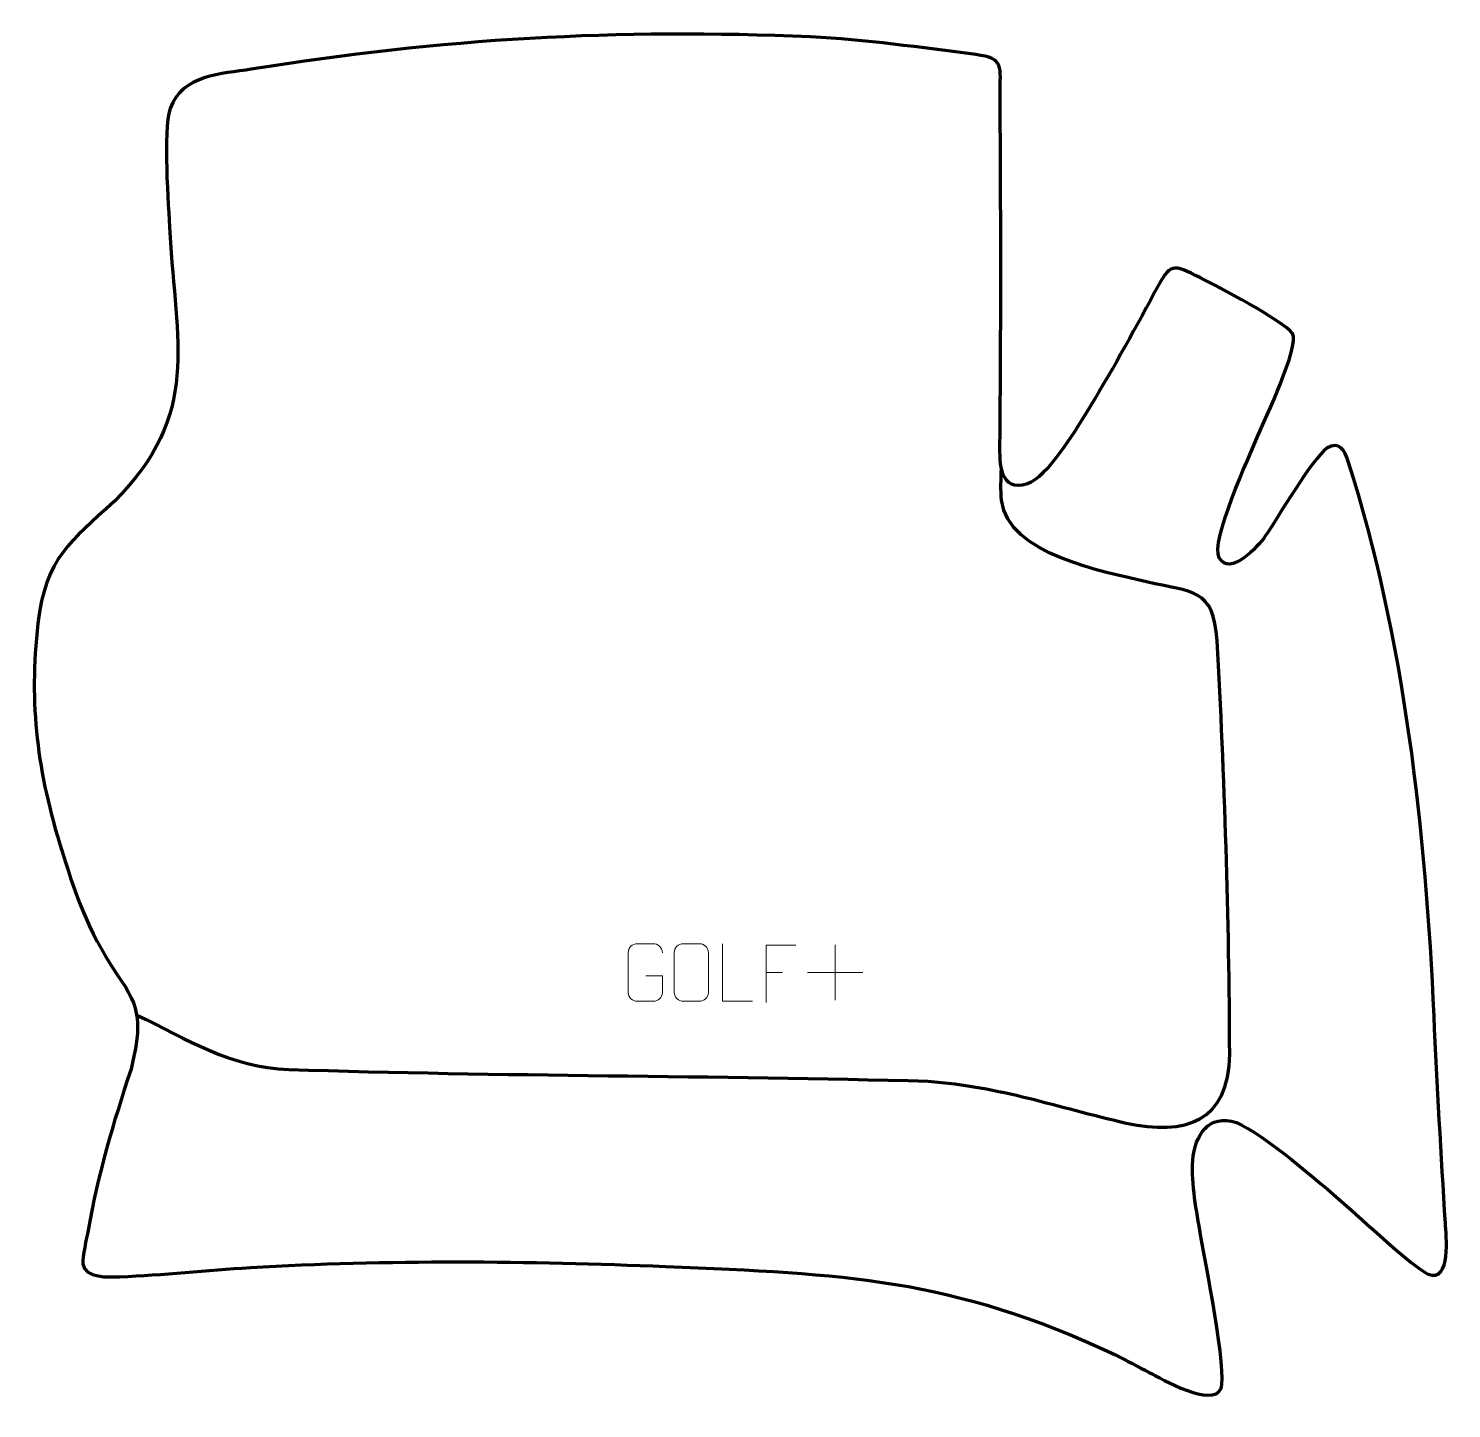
# Model space of a CAD drawing. Header units: millimetres. Extents: x -501 to 117, y 151 to 750.
import ezdxf

# ---------------------------------------------------------------- set-up
doc = ezdxf.new("R2010")
doc.units = ezdxf.units.MM
doc.header["$MEASUREMENT"] = 0
doc.layers.add('layer 1', color=7, linetype='Continuous')
doc.layers.add('layer 2', color=7, linetype='Continuous')

msp = doc.modelspace()

# ---------------------------------------------------------------- linework, layer by layer
at = {"layer": 'layer 1', "color": 140, "lineweight": 158}
msp.add_open_spline([(-453.6568, 321.4504), (-431.6929, 310.9487), (-412.8009, 298.6723), (-387.6969, 297.8603), (-387.6969, 297.8603), (-295.5554, 294.8798), (-202.6289, 295.279), (-110.2694, 292.7613), (-110.2694, 292.7613), (-78.2753, 290.3861), (-54.6723, 281.5263), (-24.284, 274.5965), (-24.284, 274.5965), (1.2884, 269.0647), (20.4154, 274.9462), (20.638, 304.4703), (20.638, 304.4703), (20.5201, 362.2964), (18.3909, 426.1557), (15.2465, 483.837), (15.2465, 483.837), (13.5886, 507.1246), (4.4691, 504.7247), (-15.3957, 509.4931), (-15.3957, 509.4931), (-34.1412, 513.8943), (-75.6478, 521.2964), (-78.3348, 544.8568), (-78.3348, 544.8568), (-78.8392, 549.2793), (-78.5216, 554.2095), (-78.4025, 558.6804)], degree=3, knots=[0, 0, 0, 0, 0.11111111, 0.11111111, 0.11111111, 0.11111111, 0.22222222, 0.22222222, 0.22222222, 0.22222222, 0.33333333, 0.33333333, 0.33333333, 0.33333333, 0.44444444, 0.44444444, 0.44444444, 0.44444444, 0.55555556, 0.55555556, 0.55555556, 0.55555556, 0.66666667, 0.66666667, 0.66666667, 0.66666667, 0.77777778, 0.77777778, 0.77777778, 0.77777778, 1, 1, 1, 1], dxfattribs=at)
at = {"layer": 'layer 1', "color": 250, "lineweight": 9}
for points, knots in [([(-232.6982, 338.4383), (-232.6982, 338.4383), (-225.5301, 338.4383), (-225.5301, 338.4383), (-225.5301, 338.4383), (-225.5301, 338.4383), (-225.5301, 331.2702), (-225.5301, 331.2702), (-225.5301, 331.2702), (-225.6698, 328.9468), (-227.347, 327.4672), (-229.4948, 327.4564), (-229.4948, 327.4564), (-231.8266, 327.4568), (-234.1586, 327.4568), (-236.4901, 327.4564), (-236.4901, 327.4564), (-238.415, 327.351), (-240.3872, 329.2355), (-240.376, 331.2528), (-240.376, 331.2528), (-240.3756, 337.0229), (-240.3756, 342.7926), (-240.376, 348.5619), (-240.376, 348.5619), (-240.3718, 350.7), (-238.625, 352.4192), (-236.4727, 352.4058), (-236.4727, 352.4058), (-234.147, 352.4058), (-231.8209, 352.4058), (-229.4948, 352.4058), (-229.4948, 352.4058), (-227.5481, 352.4412), (-225.5567, 350.9497), (-225.5301, 348.512)], [0, 0, 0, 0, 0.1, 0.1, 0.1, 0.1, 0.2, 0.2, 0.2, 0.2, 0.3, 0.3, 0.3, 0.3, 0.4, 0.4, 0.4, 0.4, 0.5, 0.5, 0.5, 0.5, 0.6, 0.6, 0.6, 0.6, 0.7, 0.7, 0.7, 0.7, 0.8, 0.8, 0.8, 0.8, 1, 1, 1, 1]), ([(-216.4727, 352.4058), (-214.147, 352.4058), (-211.8209, 352.4058), (-209.4948, 352.4058), (-209.4948, 352.4058), (-207.5482, 352.4414), (-205.5568, 350.9498), (-205.5301, 348.5122), (-205.5301, 348.5122), (-205.5305, 342.7653), (-205.5305, 337.018), (-205.5301, 331.2703), (-205.5301, 331.2703), (-205.6699, 328.9469), (-207.3471, 327.4673), (-209.4948, 327.4565), (-209.4948, 327.4565), (-211.8267, 327.4569), (-214.1586, 327.4569), (-216.4901, 327.4565), (-216.4901, 327.4565), (-218.4151, 327.3511), (-220.3872, 329.2356), (-220.376, 331.2529), (-220.376, 331.2529), (-220.3757, 337.023), (-220.3757, 342.7927), (-220.376, 348.562), (-220.376, 348.562), (-220.3718, 350.7001), (-218.6251, 352.4193), (-216.4727, 352.4058)], [0, 0, 0, 0, 0.11111111, 0.11111111, 0.11111111, 0.11111111, 0.22222222, 0.22222222, 0.22222222, 0.22222222, 0.33333333, 0.33333333, 0.33333333, 0.33333333, 0.44444444, 0.44444444, 0.44444444, 0.44444444, 0.55555556, 0.55555556, 0.55555556, 0.55555556, 0.66666667, 0.66666667, 0.66666667, 0.66666667, 0.77777778, 0.77777778, 0.77777778, 0.77777778, 1, 1, 1, 1]), ([(-186.4786, 327.4525), (-186.4786, 327.4525), (-199.4277, 327.4525), (-199.4277, 327.4525), (-199.4277, 327.4525), (-199.4277, 327.4525), (-199.4277, 352.4061), (-199.4277, 352.4061)], [0, 0, 0, 0, 0.33333333, 0.33333333, 0.33333333, 0.33333333, 1, 1, 1, 1]), ([(-167.6632, 351.809), (-167.6632, 351.809), (-180.5372, 351.809), (-180.5372, 351.809), (-180.5372, 351.809), (-180.5372, 351.809), (-180.5372, 326.8554), (-180.5372, 326.8554)], [0, 0, 0, 0, 0.33333333, 0.33333333, 0.33333333, 0.33333333, 1, 1, 1, 1])]:
    msp.add_open_spline(points, degree=3, knots=knots, dxfattribs=at)
for points in [[(-150.5373, 351.9183), (-150.5373, 351.9183), (-150.5373, 327.9404), (-150.5373, 327.9404)], [(-180.5372, 339.9293), (-180.5372, 339.9293), (-173.3691, 339.9293), (-173.3691, 339.9293)], [(-162.5262, 339.9293), (-162.5262, 339.9293), (-138.5483, 339.9293), (-138.5483, 339.9293)]]:
    msp.add_open_spline(points, degree=3, dxfattribs=at)
at = {"layer": 'layer 2', "color": 242, "lineweight": 158}
msp.add_open_spline([(-161.1992, 745.9664), (-137.7989, 744.8554), (-112.9018, 741.3244), (-89.5758, 738.2928), (-89.5758, 738.2928), (-76.9284, 736.6491), (-79.0285, 733.1877), (-78.9726, 720.8341), (-78.9726, 720.8341), (-78.6358, 670.2549), (-78.5418, 619.6011), (-79.071, 569.0242), (-79.071, 569.0242), (-79.1534, 561.1468), (-79.1387, 547.9976), (-67.0799, 552.07), (-67.0799, 552.07), (-58.5828, 554.9396), (-46.8836, 574.2926), (-41.9117, 582.2989), (-41.9117, 582.2989), (-31.1654, 599.9313), (-21.6662, 616.9471), (-11.9545, 635.1454), (-11.9545, 635.1454), (-4.8745, 648.4123), (-4.4085, 647.4403), (7.9953, 641.3862), (7.9953, 641.3862), (15.0381, 637.9488), (44.1036, 622.676), (47.944, 617.2306), (47.944, 617.2306), (50.9479, 611.6817), (35.872, 579.895), (32.8836, 572.8141), (32.8836, 572.8141), (29.2519, 564.0083), (12.03, 526.9647), (16.0934, 519.8417), (16.0934, 519.8417), (20.7948, 511.6005), (32.8396, 524.7244), (35.9522, 529.1005), (35.9522, 529.1005), (41.8946, 537.5533), (56.2249, 562.7916), (62.8187, 567.4534), (62.8187, 567.4534), (68.3931, 570.6153), (70.3999, 566.7781), (72.0548, 561.6515), (72.0548, 561.6515), (96.5518, 485.7649), (105.8286, 400.5844), (109.3149, 320.9805), (109.3149, 320.9805), (110.6443, 290.8413), (112.4477, 261.0428), (114.2374, 230.9463), (114.2374, 230.9463), (114.513, 226.3115), (116.9147, 204.9436), (106.7513, 209.0727), (106.7513, 209.0727), (100.7023, 211.5302), (77.0394, 233.7573), (70.1577, 239.7156), (70.1577, 239.7156), (59.7782, 248.7025), (35.5148, 269.7036), (23.5632, 274.7979), (23.5632, 274.7979), (11.4271, 278.7063), (5.4213, 269.2777), (4.6594, 258.357), (4.6594, 258.357), (3.9313, 247.9222), (6.3087, 236.3929), (8.0414, 226.0826), (8.0414, 226.0826), (9.7686, 215.7317), (19.717, 165.9881), (16.9079, 159.4125), (16.9079, 159.4125), (13.1796, 150.6851), (-8.9413, 163.6371), (-14.234, 166.3645), (-14.234, 166.3645), (-19.1313, 168.8882), (-23.9852, 171.5103), (-28.9177, 173.9614), (-28.9177, 173.9614), (-100.5138, 207.6638), (-146.9517, 209.084), (-224.1708, 212.3422), (-224.1708, 212.3422), (-282.9405, 214.7418), (-345.658, 215.4054), (-404.3266, 211.8596), (-404.3266, 211.8596), (-423.1235, 210.7236), (-442.2673, 208.6581), (-460.9923, 207.8851), (-460.9923, 207.8851), (-465.5511, 207.6969), (-476.2908, 207.1913), (-476.9597, 213.4433), (-476.9597, 213.4433), (-477.2803, 216.4396), (-475.3603, 224.6967), (-474.7723, 227.9709), (-474.7723, 227.9709), (-470.2341, 253.3529), (-464.1362, 273.6327), (-456.0979, 297.9737), (-456.0979, 297.9737), (-452.5088, 313.6447), (-450.804, 322.7506), (-460.1498, 336.0951), (-460.1498, 336.0951), (-473.7502, 355.6427), (-479.0873, 370.2833), (-486.1966, 392.8849), (-486.1966, 392.8849), (-496.7078, 426.6047), (-500.6244, 456.1815), (-496.4988, 491.4393), (-496.4988, 491.4393), (-493.1697, 519.8907), (-482.5628, 526.8242), (-463.3939, 544.3694), (-463.3939, 544.3694), (-425.5479, 582.1388), (-436.7976, 613.2843), (-439.2303, 661.1152), (-439.2303, 661.1152), (-439.8458, 672.9457), (-442.4299, 705.0998), (-439.0906, 714.8933), (-439.0906, 714.8933), (-434.0944, 729.5463), (-416.6823, 729.9209), (-403.9186, 731.9738), (-403.9186, 731.9738), (-321.6339, 745.2084), (-244.8323, 749.6488), (-161.1992, 745.9664)], degree=3, knots=[0, 0, 0, 0, 0.02631579, 0.02631579, 0.02631579, 0.02631579, 0.05263158, 0.05263158, 0.05263158, 0.05263158, 0.07894737, 0.07894737, 0.07894737, 0.07894737, 0.10526316, 0.10526316, 0.10526316, 0.10526316, 0.13157895, 0.13157895, 0.13157895, 0.13157895, 0.15789474, 0.15789474, 0.15789474, 0.15789474, 0.18421053, 0.18421053, 0.18421053, 0.18421053, 0.21052632, 0.21052632, 0.21052632, 0.21052632, 0.23684211, 0.23684211, 0.23684211, 0.23684211, 0.26315789, 0.26315789, 0.26315789, 0.26315789, 0.28947368, 0.28947368, 0.28947368, 0.28947368, 0.31578947, 0.31578947, 0.31578947, 0.31578947, 0.34210526, 0.34210526, 0.34210526, 0.34210526, 0.36842105, 0.36842105, 0.36842105, 0.36842105, 0.39473684, 0.39473684, 0.39473684, 0.39473684, 0.42105263, 0.42105263, 0.42105263, 0.42105263, 0.44736842, 0.44736842, 0.44736842, 0.44736842, 0.47368421, 0.47368421, 0.47368421, 0.47368421, 0.5, 0.5, 0.5, 0.5, 0.52631579, 0.52631579, 0.52631579, 0.52631579, 0.55263158, 0.55263158, 0.55263158, 0.55263158, 0.57894737, 0.57894737, 0.57894737, 0.57894737, 0.60526316, 0.60526316, 0.60526316, 0.60526316, 0.63157895, 0.63157895, 0.63157895, 0.63157895, 0.65789474, 0.65789474, 0.65789474, 0.65789474, 0.68421053, 0.68421053, 0.68421053, 0.68421053, 0.71052632, 0.71052632, 0.71052632, 0.71052632, 0.73684211, 0.73684211, 0.73684211, 0.73684211, 0.76315789, 0.76315789, 0.76315789, 0.76315789, 0.78947368, 0.78947368, 0.78947368, 0.78947368, 0.81578947, 0.81578947, 0.81578947, 0.81578947, 0.84210526, 0.84210526, 0.84210526, 0.84210526, 0.86842105, 0.86842105, 0.86842105, 0.86842105, 0.89473684, 0.89473684, 0.89473684, 0.89473684, 0.92105263, 0.92105263, 0.92105263, 0.92105263, 0.94736842, 0.94736842, 0.94736842, 0.94736842, 1, 1, 1, 1], dxfattribs=at)

doc.saveas('drawing.dxf')
